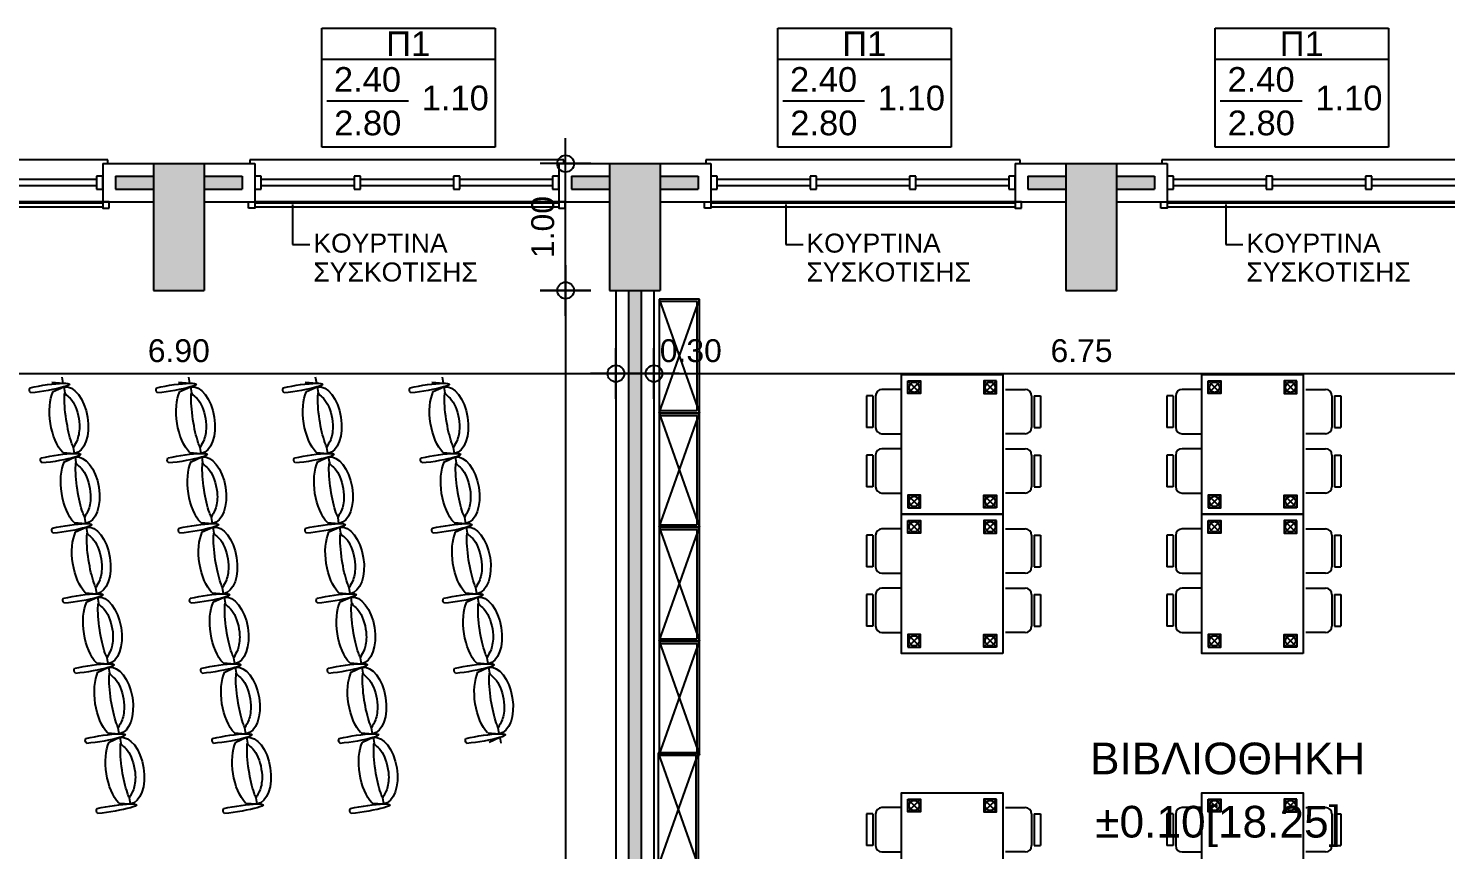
# Model space of a CAD drawing. Header units: metres. Extents: x -11 to 85, y -301 to 135.
# Drawn here: x 31.89 to 43.07, y -184.16 to -177.68 of the extents above; entities that cross this region are included whole.
import ezdxf

# ---------------------------------------------------------------- set-up
doc = ezdxf.new("R2010")
doc.units = ezdxf.units.M
doc.header["$LTSCALE"] = 0.036
doc.header["$PDMODE"] = 2
for name, color, linetype in [('arxitek isogeio', 252, 'Continuous'), ('DIMBLK', 252, 'Continuous'), ('Epipla', 252, 'Continuous'), ('Parathira', 252, 'Continuous')]:
    doc.layers.add(name, color=color, linetype=linetype)
doc.styles.add('COMU-N', font='arial.ttf')
doc.styles.get("Standard").update_dxf_attribs({"font": 'arial.ttf'})
doc.dimstyles.new('CADWDOT', dxfattribs={"dimscale": 0.1, "dimtxt": 1.8, "dimasz": 0.08, "dimexe": 2, "dimexo": 0, "dimgap": 0.09, "dimtad": 0, "dimrnd": 0.001, "dimzin": 0, "dimdsep": 46, "dimtxsty": 'Standard', "dimblk1": 'ARTDIM', "dimblk2": 'ARTDIM', "dimsah": 1, "dimcen": 0.09, "dimdle": 0.05, "dimse1": 1, "dimse2": 1, "dimadec": 0, "dimazin": 0, "dimtfac": 1, "dimtmove": 0, "dimatfit": 3, "dimldrblk": 'ARTDIM', "dimfxl": 2, "dimtvp": 0.9999, "dimtolj": 1, "dimtzin": 0, "dimarcsym": 0})

# ---------------------------------------------------------------- blocks, each defined once
blk = doc.blocks.new('A$C52D13D70')
at = {"layer": 'Parathira'}
for p, q in [((-0.33, 0.04), (-0.33, -2.44)), ((-0.3, 0.04), (-0.33, 0.04)), ((-0.1, 0), (-0.2, 0)), ((-0.2, 0), (-0.2, -0.05)), ((-0.1, -0.05), (-0.1, 0)), ((0, 0), (0, -2.4)), ((-0.2, -0.05), (-0.1, -0.05)), ((-0.175, -0.05), (-0.175, -0.783)), ((-0.125, -0.05), (-0.125, -0.783)), ((-0.1, -0.783), (-0.2, -0.783)), ((-0.2, -0.783), (-0.2, -0.833)), ((-0.2, -0.833), (-0.1, -0.833)), ((-0.175, -0.833), (-0.175, -1.567)), ((-0.125, -0.833), (-0.125, -1.567)), ((-0.1, -0.833), (-0.1, -0.783)), ((-0.1, -1.567), (-0.2, -1.567)), ((-0.2, -1.567), (-0.2, -1.617)), ((-0.2, -1.617), (-0.1, -1.617)), ((-0.175, -1.617), (-0.175, -2.35)), ((-0.125, -1.617), (-0.125, -2.35)), ((-0.1, -1.617), (-0.1, -1.567)), ((-0.33, -2.44), (-0.3, -2.44)), ((-0.1, -2.35), (-0.2, -2.35)), ((-0.2, -2.35), (-0.2, -2.4)), ((-0.2, -2.4), (-0.1, -2.4)), ((-0.1, -2.4), (-0.1, -2.35))]:
    blk.add_line(p, q, dxfattribs=at)
blk = doc.blocks.new('ARTDIM')
at = {"layer": 'DIMBLK'}
for p, q in [((0, -24.9975), (0, 24.9975)), ((-24.9975, 0), (24.9975, 0))]:
    blk.add_line(p, q, dxfattribs=at)
blk.add_circle((0, 0), 8.25, dxfattribs=at)
blk = doc.blocks.new('*D1308')
at = {"layer": 'arxitek isogeio', "color": 0, "lineweight": -2}
blk.add_line((29.632, -180.404), (36.516, -180.404), dxfattribs=at)
at = {"layer": 'Defpoints', "color": 0, "transparency": 16777216}
for p in [(29.624, -179.747), (36.524, -179.747), (36.524, -180.404)]:
    blk.add_point(p, dxfattribs=at)
at = {"layer": 'arxitek isogeio', "color": 0, "lineweight": -2, "xscale": 0.008, "yscale": 0.008, "zscale": 0.008, "rotation": 180}
blk.add_blockref('ARTDIM', (29.624, -180.404), dxfattribs=at)
at = {"layer": 'arxitek isogeio', "color": 0, "lineweight": -2, "xscale": 0.008, "yscale": 0.008, "zscale": 0.008}
blk.add_blockref('ARTDIM', (36.524, -180.404), dxfattribs=at)
at = {"layer": 'arxitek isogeio', "color": 0, "insert": (33.074, -180.224), "char_height": 0.18, "attachment_point": 5}
blk.add_mtext('\\A1;6.90', dxfattribs=at)
blk = doc.blocks.new('*D1309')
at = {"layer": 'arxitek isogeio', "color": 0, "lineweight": -2}
for p, q in [((36.532, -180.404), (36.816, -180.404)), ((36.824, -180.404), (37.398, -180.404))]:
    blk.add_line(p, q, dxfattribs=at)
at = {"layer": 'Defpoints', "color": 0, "transparency": 16777216}
for p in [(36.524, -179.747), (36.824, -179.747), (36.824, -180.404)]:
    blk.add_point(p, dxfattribs=at)
at = {"layer": 'arxitek isogeio', "color": 0, "lineweight": -2, "xscale": 0.008, "yscale": 0.008, "zscale": 0.008, "rotation": 180}
blk.add_blockref('ARTDIM', (36.524, -180.404), dxfattribs=at)
at = {"layer": 'arxitek isogeio', "color": 0, "lineweight": -2, "xscale": 0.008, "yscale": 0.008, "zscale": 0.008}
blk.add_blockref('ARTDIM', (36.824, -180.404), dxfattribs=at)
at = {"layer": 'arxitek isogeio', "color": 0, "insert": (37.115, -180.224), "char_height": 0.18, "attachment_point": 5}
blk.add_mtext('\\A1;0.30', dxfattribs=at)
blk = doc.blocks.new('*D1310')
at = {"layer": 'arxitek isogeio', "color": 0, "lineweight": -2}
blk.add_line((36.832, -180.404), (43.566, -180.404), dxfattribs=at)
at = {"layer": 'Defpoints', "color": 0, "transparency": 16777216}
for p in [(36.824, -179.747), (43.574, -179.747), (43.574, -180.404)]:
    blk.add_point(p, dxfattribs=at)
at = {"layer": 'arxitek isogeio', "color": 0, "lineweight": -2, "xscale": 0.008, "yscale": 0.008, "zscale": 0.008, "rotation": 180}
blk.add_blockref('ARTDIM', (36.824, -180.404), dxfattribs=at)
at = {"layer": 'arxitek isogeio', "color": 0, "lineweight": -2, "xscale": 0.008, "yscale": 0.008, "zscale": 0.008}
blk.add_blockref('ARTDIM', (43.574, -180.404), dxfattribs=at)
at = {"layer": 'arxitek isogeio', "color": 0, "insert": (40.199, -180.224), "char_height": 0.18, "attachment_point": 5}
blk.add_mtext('\\A1;6.75', dxfattribs=at)
blk = doc.blocks.new('*D1328')
at = {"layer": 'arxitek isogeio', "color": 0, "lineweight": -2}
blk.add_line((36.127, -179.739), (36.127, -178.755), dxfattribs=at)
at = {"layer": 'Defpoints', "color": 0, "transparency": 16777216}
for p in [(36.127, -178.747), (36.474, -178.747), (36.474, -179.747)]:
    blk.add_point(p, dxfattribs=at)
at = {"layer": 'arxitek isogeio', "color": 0, "lineweight": -2, "xscale": 0.008, "yscale": 0.008, "zscale": 0.008}
for p, rotation in [((36.127, -178.747), 90), ((36.127, -179.747), 270)]:
    blk.add_blockref('ARTDIM', p, dxfattribs=dict(at, rotation=rotation))
at = {"layer": 'arxitek isogeio', "color": 0, "insert": (35.947, -179.247), "char_height": 0.18, "attachment_point": 5, "rotation": 90}
blk.add_mtext('\\A1;1.00', dxfattribs=at)
blk = doc.blocks.new('*D1389')
at = {"layer": 'arxitek isogeio', "color": 0, "lineweight": -2}
blk.add_line((36.127, -179.755), (36.127, -189.539), dxfattribs=at)
at = {"layer": 'Defpoints', "color": 0, "transparency": 16777216}
for p in [(36.474, -179.747), (36.127, -189.547), (36.474, -189.547)]:
    blk.add_point(p, dxfattribs=at)
at = {"layer": 'arxitek isogeio', "color": 0, "lineweight": -2, "xscale": 0.008, "yscale": 0.008, "zscale": 0.008}
for p, rotation in [((36.127, -179.747), 90), ((36.127, -189.547), 270)]:
    blk.add_blockref('ARTDIM', p, dxfattribs=dict(at, rotation=rotation))
at = {"layer": 'arxitek isogeio', "color": 0, "insert": (35.947, -184.647), "char_height": 0.18, "attachment_point": 5, "rotation": 90}
blk.add_mtext('\\A1;9.80', dxfattribs=at)
blk = doc.blocks.new('tr.')
at = {"layer": 'Epipla'}
for p, q in [((41.355, 40.274, 0.67), (41.105, 40.274, 0.67)), ((41.823, 40.274, 0.67), (41.573, 40.274, 0.67)), ((42.455, 40.274, 0.67), (42.205, 40.274, 0.67)), ((42.923, 40.274, 0.67), (42.673, 40.274, 0.67)), ((41.355, 40.224, 0.67), (41.105, 40.224, 0.67)), ((41.355, 40.204, 0.67), (41.105, 40.204, 0.67)), ((41.823, 40.224, 0.67), (41.573, 40.224, 0.67)), ((41.823, 40.204, 0.67), (41.573, 40.204, 0.67)), ((42.455, 40.224, 0.67), (42.205, 40.224, 0.67)), ((42.455, 40.204, 0.67), (42.205, 40.204, 0.67)), ((42.923, 40.224, 0.67), (42.673, 40.224, 0.67)), ((42.923, 40.204, 0.67), (42.673, 40.204, 0.67)), ((41.055, 40.154, 0.67), (41.055, 39.999, 0.67)), ((41.405, 39.999, 0.67), (41.405, 40.154, 0.67)), ((41.523, 40.154, 0.67), (41.523, 39.999, 0.67)), ((41.873, 39.999, 0.67), (41.873, 40.154, 0.67)), ((42.155, 40.154, 0.67), (42.155, 39.999, 0.67)), ((42.505, 39.999, 0.67), (42.505, 40.154, 0.67)), ((42.623, 40.154, 0.67), (42.623, 39.999, 0.67)), ((42.973, 39.999, 0.67), (42.973, 40.154, 0.67)), ((41.04, 39.849), (40.94, 39.949)), ((41.04, 39.949), (40.94, 39.849)), ((41.84, 39.949), (41.94, 39.849)), ((41.84, 39.849), (41.94, 39.949)), ((42.14, 39.849), (42.04, 39.949)), ((42.14, 39.949), (42.04, 39.849)), ((42.94, 39.949), (43.04, 39.849)), ((42.94, 39.849), (43.04, 39.949)), ((41.04, 39.249), (40.94, 39.349)), ((41.04, 39.349), (40.94, 39.249)), ((41.84, 39.349), (41.94, 39.249)), ((41.84, 39.249), (41.94, 39.349)), ((42.14, 39.249), (42.04, 39.349)), ((42.14, 39.349), (42.04, 39.249)), ((42.94, 39.349), (43.04, 39.249)), ((42.94, 39.249), (43.04, 39.349)), ((41.055, 39.022, 0.67), (41.055, 39.177, 0.67)), ((41.405, 39.177, 0.67), (41.405, 39.022, 0.67)), ((41.523, 39.022, 0.67), (41.523, 39.177, 0.67)), ((41.873, 39.177, 0.67), (41.873, 39.022, 0.67)), ((42.155, 39.022, 0.67), (42.155, 39.177, 0.67)), ((42.505, 39.177, 0.67), (42.505, 39.022, 0.67)), ((42.623, 39.022, 0.67), (42.623, 39.177, 0.67)), ((42.973, 39.177, 0.67), (42.973, 39.022, 0.67)), ((41.355, 38.972, 0.67), (41.105, 38.972, 0.67)), ((41.355, 38.952, 0.67), (41.105, 38.952, 0.67)), ((41.823, 38.972, 0.67), (41.573, 38.972, 0.67)), ((41.823, 38.952, 0.67), (41.573, 38.952, 0.67)), ((42.455, 38.972, 0.67), (42.205, 38.972, 0.67)), ((42.455, 38.952, 0.67), (42.205, 38.952, 0.67)), ((42.923, 38.972, 0.67), (42.673, 38.972, 0.67)), ((42.923, 38.952, 0.67), (42.673, 38.952, 0.67)), ((41.355, 38.902, 0.67), (41.105, 38.902, 0.67)), ((41.823, 38.902, 0.67), (41.573, 38.902, 0.67)), ((42.455, 38.902, 0.67), (42.205, 38.902, 0.67)), ((42.923, 38.902, 0.67), (42.673, 38.902, 0.67))]:
    blk.add_line(p, q, dxfattribs=at)
at = {"layer": 'Epipla', "elevation": 0.67}
for points in [[(41.105, 40.224), (41.105, 40.274)], [(41.355, 40.224), (41.355, 40.274)], [(41.573, 40.224), (41.573, 40.274)], [(41.823, 40.224), (41.823, 40.274)], [(42.205, 40.224), (42.205, 40.274)], [(42.455, 40.224), (42.455, 40.274)], [(42.673, 40.224), (42.673, 40.274)], [(42.923, 40.224), (42.923, 40.274)], [(41.105, 38.952), (41.105, 38.902)], [(41.355, 38.952), (41.355, 38.902)], [(41.573, 38.952), (41.573, 38.902)], [(41.823, 38.952), (41.823, 38.902)], [(42.205, 38.952), (42.205, 38.902)], [(42.455, 38.952), (42.455, 38.902)], [(42.673, 38.952), (42.673, 38.902)], [(42.923, 38.952), (42.923, 38.902)]]:
    blk.add_lwpolyline(points, dxfattribs=at)
at = {"layer": 'Epipla'}
for points in [[(40.89, 39.199), (40.89, 39.999), (41.99, 39.999), (41.99, 39.199)], [(41.99, 39.199), (41.99, 39.999), (43.09, 39.999), (43.09, 39.199)]]:
    blk.add_lwpolyline(points, close=True, dxfattribs=at)
for points in [[(40.94, 39.949), (40.94, 39.849), (41.04, 39.849), (41.04, 39.949), (40.94, 39.949)], [(41.94, 39.949), (41.94, 39.849), (41.84, 39.849), (41.84, 39.949), (41.94, 39.949)], [(42.04, 39.949), (42.04, 39.849), (42.14, 39.849), (42.14, 39.949), (42.04, 39.949)], [(43.04, 39.949), (43.04, 39.849), (42.94, 39.849), (42.94, 39.949), (43.04, 39.949)], [(40.94, 39.249), (40.94, 39.349), (41.04, 39.349), (41.04, 39.249), (40.94, 39.249)], [(41.94, 39.249), (41.94, 39.349), (41.84, 39.349), (41.84, 39.249), (41.94, 39.249)], [(42.04, 39.249), (42.04, 39.349), (42.14, 39.349), (42.14, 39.249), (42.04, 39.249)], [(43.04, 39.249), (43.04, 39.349), (42.94, 39.349), (42.94, 39.249), (43.04, 39.249)]]:
    blk.add_lwpolyline(points, dxfattribs=at)
for centre in [(40.99, 39.899), (41.89, 39.899), (42.09, 39.899), (42.99, 39.899), (40.99, 39.299), (41.89, 39.299), (42.09, 39.299), (42.99, 39.299)]:
    blk.add_circle(centre, 0.04, dxfattribs=at)
for centre, start, end in [((41.105, 40.154, 0.67), 90, 180), ((41.355, 40.154, 0.67), 0, 90), ((41.573, 40.154, 0.67), 90, 180), ((41.823, 40.154, 0.67), 0, 90), ((42.205, 40.154, 0.67), 90, 180), ((42.455, 40.154, 0.67), 0, 90), ((42.673, 40.154, 0.67), 90, 180), ((42.923, 40.154, 0.67), 0, 90), ((41.105, 39.022, 0.67), 180, 270), ((41.355, 39.022, 0.67), 270, 0), ((41.573, 39.022, 0.67), 180, 270), ((41.823, 39.022, 0.67), 270, 0), ((42.205, 39.022, 0.67), 180, 270), ((42.455, 39.022, 0.67), 270, 0), ((42.673, 39.022, 0.67), 180, 270), ((42.923, 39.022, 0.67), 270, 0)]:
    blk.add_arc(centre, 0.05, start, end, dxfattribs=at)
blk = doc.blocks.new('b3')
at = {"layer": 'Epipla'}
for p, q in [((-23.079, 40.189), (-22.759, 41.089)), ((-23.079, 41.089), (-22.759, 40.189)), ((-22.759, 41.089), (-23.079, 41.089)), ((-23.079, 41.089), (-23.079, 40.189)), ((-22.779, 41.069), (-23.079, 41.069)), ((-22.779, 40.209), (-22.779, 41.069)), ((-22.759, 40.189), (-22.759, 41.089)), ((-23.079, 40.209), (-22.779, 40.209)), ((-23.079, 39.289), (-22.759, 40.189)), ((-23.079, 40.189), (-22.759, 39.289)), ((-22.759, 40.189), (-23.079, 40.189)), ((-23.079, 40.189), (-23.079, 39.289)), ((-23.079, 40.189), (-22.759, 40.189)), ((-22.779, 40.169), (-23.079, 40.169)), ((-22.779, 39.309), (-22.779, 40.169)), ((-22.759, 39.289), (-22.759, 40.189)), ((-23.079, 39.309), (-22.779, 39.309)), ((-23.079, 38.389), (-22.759, 39.289)), ((-23.079, 39.289), (-22.759, 38.389)), ((-22.759, 39.289), (-23.079, 39.289)), ((-23.079, 39.289), (-23.079, 38.389)), ((-23.079, 39.289), (-22.759, 39.289)), ((-22.779, 39.269), (-23.079, 39.269)), ((-22.779, 38.409), (-22.779, 39.269)), ((-22.759, 38.389), (-22.759, 39.289)), ((-23.079, 38.409), (-22.779, 38.409)), ((-23.079, 37.489), (-22.759, 38.389)), ((-23.079, 38.389), (-22.759, 37.489)), ((-22.759, 38.389), (-23.079, 38.389)), ((-23.079, 38.389), (-23.079, 37.489)), ((-23.079, 38.389), (-22.759, 38.389)), ((-22.759, 37.489), (-22.759, 38.389)), ((-22.779, 38.369), (-23.079, 38.369)), ((-22.779, 37.509), (-22.779, 38.369)), ((-23.079, 37.509), (-22.779, 37.509)), ((-23.079, 37.489), (-22.759, 37.489))]:
    blk.add_line(p, q, dxfattribs=at)
blk = doc.blocks.new('A$C4C174ED7')
at = {"layer": 'Epipla'}
for p, q in [((12.61, 3.05), (12.702, 3.057)), ((12.702, 3.057), (12.694, 3.009)), ((13.61, 3.05), (13.702, 3.057)), ((13.702, 3.057), (13.694, 3.009)), ((14.61, 3.05), (14.701, 3.057)), ((14.701, 3.057), (14.694, 3.009)), ((12.618, 2.531), (12.625, 2.578)), ((13.618, 2.531), (13.625, 2.578)), ((14.617, 2.531), (14.625, 2.578)), ((15.617, 2.531), (15.625, 2.578)), ((12.522, 2.497), (12.613, 2.504)), ((12.534, 2.569), (12.618, 2.531)), ((12.613, 2.504), (12.606, 2.456)), ((13.522, 2.497), (13.613, 2.504)), ((13.534, 2.569), (13.618, 2.531)), ((13.613, 2.504), (13.606, 2.456)), ((14.522, 2.497), (14.613, 2.504)), ((14.533, 2.569), (14.617, 2.531)), ((14.613, 2.504), (14.605, 2.456)), ((15.522, 2.497), (15.613, 2.504)), ((15.533, 2.569), (15.617, 2.531)), ((15.613, 2.504), (15.605, 2.456)), ((12.446, 2.016), (12.53, 1.978)), ((12.53, 1.978), (12.537, 2.025)), ((13.446, 2.016), (13.53, 1.978)), ((13.53, 1.978), (13.537, 2.025)), ((14.445, 2.016), (14.529, 1.978)), ((14.529, 1.978), (14.537, 2.025)), ((15.445, 2.016), (15.529, 1.978)), ((15.529, 1.978), (15.537, 2.025)), ((12.434, 1.944), (12.525, 1.951)), ((12.525, 1.951), (12.518, 1.903)), ((13.434, 1.944), (13.525, 1.951)), ((13.525, 1.951), (13.518, 1.903)), ((14.434, 1.944), (14.525, 1.951)), ((14.525, 1.951), (14.517, 1.903)), ((15.434, 1.944), (15.525, 1.951)), ((15.525, 1.951), (15.517, 1.903)), ((12.357, 1.463), (12.441, 1.425)), ((12.441, 1.425), (12.449, 1.472)), ((13.357, 1.463), (13.441, 1.425)), ((13.441, 1.425), (13.449, 1.472)), ((14.357, 1.463), (14.441, 1.425)), ((14.441, 1.425), (14.448, 1.472)), ((15.357, 1.463), (15.441, 1.425)), ((15.441, 1.425), (15.448, 1.472)), ((12.346, 1.391), (12.437, 1.398)), ((12.437, 1.398), (12.429, 1.35)), ((13.346, 1.391), (13.437, 1.398)), ((13.437, 1.398), (13.429, 1.35)), ((14.345, 1.391), (14.437, 1.398)), ((14.437, 1.398), (14.429, 1.35)), ((15.345, 1.391), (15.437, 1.398)), ((15.437, 1.398), (15.429, 1.35)), ((12.269, 0.91), (12.353, 0.872)), ((12.353, 0.872), (12.361, 0.919)), ((13.269, 0.91), (13.353, 0.872)), ((13.353, 0.872), (13.361, 0.919)), ((14.269, 0.91), (14.353, 0.872)), ((14.353, 0.872), (14.36, 0.919)), ((15.269, 0.91), (15.353, 0.872)), ((15.353, 0.872), (15.36, 0.919)), ((12.257, 0.837), (12.349, 0.844)), ((12.349, 0.844), (12.341, 0.796)), ((13.257, 0.837), (13.349, 0.844)), ((13.349, 0.844), (13.341, 0.796)), ((14.257, 0.837), (14.348, 0.844)), ((14.348, 0.844), (14.341, 0.796)), ((15.257, 0.837), (15.348, 0.844)), ((15.348, 0.844), (15.341, 0.796)), ((12.181, 0.356), (12.265, 0.318)), ((12.265, 0.318), (12.272, 0.365)), ((13.181, 0.356), (13.265, 0.318)), ((13.265, 0.318), (13.272, 0.365)), ((14.18, 0.356), (14.264, 0.318)), ((14.264, 0.318), (14.272, 0.365)), ((15.18, 0.356), (15.264, 0.318)), ((15.264, 0.318), (15.272, 0.365)), ((12.169, 0.284), (12.26, 0.291)), ((12.26, 0.291), (12.253, 0.243)), ((13.169, 0.284), (13.26, 0.291)), ((13.26, 0.291), (13.253, 0.243)), ((14.169, 0.284), (14.26, 0.291)), ((14.26, 0.291), (14.252, 0.243)), ((15.169, 0.284), (15.26, 0.291)), ((15.26, 0.291), (15.252, 0.243)), ((12.092, -0.197), (12.177, -0.235)), ((12.177, -0.235), (12.184, -0.188)), ((13.092, -0.197), (13.177, -0.235)), ((13.177, -0.235), (13.184, -0.188)), ((14.092, -0.197), (14.176, -0.235)), ((14.176, -0.235), (14.184, -0.188)), ((15.092, -0.197), (15.176, -0.235)), ((15.176, -0.235), (15.184, -0.188)), ((12.081, -0.271), (12.172, -0.264)), ((12.172, -0.264), (12.164, -0.311)), ((13.081, -0.271), (13.172, -0.264)), ((13.172, -0.264), (13.164, -0.311)), ((14.08, -0.271), (14.172, -0.264)), ((14.172, -0.264), (14.164, -0.311)), ((15.08, -0.271), (15.172, -0.264)), ((15.172, -0.264), (15.164, -0.311))]:
    blk.add_line(p, q, dxfattribs=at)
for points in [[(12.445, 3.132, 0.397593), (12.439, 3.092)], [(13.445, 3.132, 0.397593), (13.439, 3.092)], [(14.445, 3.132, 0.397593), (14.439, 3.092)], [(12.357, 2.579, 0.397593), (12.351, 2.539)], [(13.357, 2.579, 0.397593), (13.351, 2.539)], [(14.357, 2.579, 0.397593), (14.35, 2.539)], [(15.357, 2.579, 0.397593), (15.35, 2.539)], [(12.269, 2.026, 0.397593), (12.263, 1.986)], [(13.269, 2.026, 0.397593), (13.263, 1.986)], [(14.268, 2.026, 0.397593), (14.262, 1.986)], [(15.268, 2.026, 0.397593), (15.262, 1.986)], [(12.181, 1.473, 0.397593), (12.174, 1.433)], [(13.181, 1.473, 0.397593), (13.174, 1.433)], [(14.18, 1.473, 0.397593), (14.174, 1.433)], [(15.18, 1.473, 0.397593), (15.174, 1.433)], [(12.092, 0.92, 0.397593), (12.086, 0.88)], [(13.092, 0.92, 0.397593), (13.086, 0.88)], [(14.092, 0.92, 0.397593), (14.086, 0.88)], [(15.092, 0.92, 0.397593), (15.086, 0.88)], [(12.004, 0.366, 0.397593), (11.998, 0.326)], [(13.004, 0.366, 0.397593), (12.998, 0.326)], [(14.003, 0.366, 0.397593), (13.997, 0.326)], [(15.003, 0.366, 0.397593), (14.997, 0.326)], [(11.916, -0.187, 0.397593), (11.91, -0.227)], [(12.916, -0.187, 0.397593), (12.91, -0.227)], [(12.916, -0.187, 0.397593), (12.91, -0.227)], [(13.915, -0.187, 0.397593), (13.909, -0.227)], [(13.915, -0.187, 0.397593), (13.909, -0.227)], [(14.915, -0.187, 0.397593), (14.909, -0.227)], [(14.915, -0.187, 0.397593), (14.909, -0.227)]]:
    blk.add_lwpolyline(points, format="xyb", dxfattribs=at)
for centre, major_axis, ratio, start_param, end_param in [((12.546, 3.096), (-0.203, 0.032), 0.113529, 1.031877, 5.251545), ((12.66, 2.794), (0.046, 0.3), 0.493003, 0.628379, 2.49343), ((12.66, 2.794), (0.042, 0.263), 0.552275, 3.141593, 6.283185), ((13.546, 3.096), (-0.203, 0.032), 0.113529, 1.031877, 5.251545), ((13.66, 2.794), (0.046, 0.3), 0.493003, 0.628379, 2.49343), ((13.66, 2.794), (0.042, 0.263), 0.552275, 3.141593, 6.283185), ((14.546, 3.096), (-0.203, 0.032), 0.113529, 1.031877, 5.251545), ((14.659, 2.794), (0.046, 0.3), 0.493003, 0.628379, 2.49343), ((14.659, 2.794), (0.042, 0.263), 0.552275, 3.141593, 6.283185), ((12.458, 2.543), (-0.203, 0.032), 0.113529, 1.031877, 5.251545), ((13.458, 2.543), (-0.203, 0.032), 0.113529, 1.031877, 5.251545), ((14.458, 2.543), (-0.203, 0.032), 0.113529, 1.031877, 5.251545), ((15.458, 2.543), (-0.203, 0.032), 0.113529, 1.031877, 5.251545), ((12.572, 2.241), (0.046, 0.3), 0.493003, 0.628379, 2.49343), ((12.572, 2.241), (0.042, 0.263), 0.552275, 3.141593, 6.283185), ((13.572, 2.241), (0.046, 0.3), 0.493003, 0.628379, 2.49343), ((13.572, 2.241), (0.042, 0.263), 0.552275, 3.141593, 6.283185), ((14.571, 2.241), (0.046, 0.3), 0.493003, 0.628379, 2.49343), ((14.571, 2.241), (0.042, 0.263), 0.552275, 3.141593, 6.283185), ((15.571, 2.241), (0.046, 0.3), 0.493003, 0.628379, 2.49343), ((15.571, 2.241), (0.042, 0.263), 0.552275, 3.141593, 6.283185), ((12.37, 1.99), (-0.203, 0.032), 0.113529, 1.031877, 5.251545), ((13.37, 1.99), (-0.203, 0.032), 0.113529, 1.031877, 5.251545), ((14.369, 1.99), (-0.203, 0.032), 0.113529, 1.031877, 5.251545), ((15.369, 1.99), (-0.203, 0.032), 0.113529, 1.031877, 5.251545), ((12.483, 1.688), (0.046, 0.3), 0.493003, 0.628379, 2.49343), ((12.483, 1.688), (0.042, 0.263), 0.552275, 3.141593, 6.283185), ((13.483, 1.688), (0.046, 0.3), 0.493003, 0.628379, 2.49343), ((13.483, 1.688), (0.042, 0.263), 0.552275, 3.141593, 6.283185), ((14.483, 1.688), (0.046, 0.3), 0.493003, 0.628379, 2.49343), ((14.483, 1.688), (0.042, 0.263), 0.552275, 3.141593, 6.283185), ((15.483, 1.688), (0.046, 0.3), 0.493003, 0.628379, 2.49343), ((15.483, 1.688), (0.042, 0.263), 0.552275, 3.141593, 6.283185), ((12.282, 1.437), (-0.203, 0.032), 0.113529, 1.031877, 5.251545), ((13.282, 1.437), (-0.203, 0.032), 0.113529, 1.031877, 5.251545), ((14.281, 1.437), (-0.203, 0.032), 0.113529, 1.031877, 5.251545), ((15.281, 1.437), (-0.203, 0.032), 0.113529, 1.031877, 5.251545), ((12.395, 1.135), (0.046, 0.3), 0.493003, 0.628379, 2.49343), ((12.395, 1.135), (0.042, 0.263), 0.552275, 3.141593, 6.283185), ((13.395, 1.135), (0.046, 0.3), 0.493003, 0.628379, 2.49343), ((13.395, 1.135), (0.042, 0.263), 0.552275, 3.141593, 6.283185), ((14.395, 1.135), (0.046, 0.3), 0.493003, 0.628379, 2.49343), ((14.395, 1.135), (0.042, 0.263), 0.552275, 3.141593, 6.283185), ((15.395, 1.135), (0.046, 0.3), 0.493003, 0.628379, 2.49343), ((15.395, 1.135), (0.042, 0.263), 0.552275, 3.141593, 6.283185), ((12.193, 0.884), (-0.203, 0.032), 0.113529, 1.031877, 5.251545), ((13.193, 0.884), (-0.203, 0.032), 0.113529, 1.031877, 5.251545), ((14.193, 0.884), (-0.203, 0.032), 0.113529, 1.031877, 5.251545), ((15.193, 0.884), (-0.203, 0.032), 0.113529, 1.031877, 5.251545), ((12.307, 0.581), (0.046, 0.3), 0.493003, 0.628379, 2.49343), ((12.307, 0.581), (0.042, 0.263), 0.552275, 3.141593, 6.283185), ((13.307, 0.581), (0.046, 0.3), 0.493003, 0.628379, 2.49343), ((13.307, 0.581), (0.042, 0.263), 0.552275, 3.141593, 6.283185), ((14.306, 0.581), (0.046, 0.3), 0.493003, 0.628379, 2.49343), ((14.306, 0.581), (0.042, 0.263), 0.552275, 3.141593, 6.283185), ((15.306, 0.581), (0.046, 0.3), 0.493003, 0.628379, 2.49343), ((15.306, 0.581), (0.042, 0.263), 0.552275, 3.141593, 6.283185), ((12.105, 0.33), (-0.203, 0.032), 0.113529, 1.031877, 5.251545), ((13.105, 0.33), (-0.203, 0.032), 0.113529, 1.031877, 5.251545), ((14.105, 0.33), (-0.203, 0.032), 0.113529, 1.031877, 5.251545), ((15.105, 0.33), (-0.203, 0.032), 0.113529, 1.031877, 5.251545), ((12.218, 0.028), (0.046, 0.3), 0.493003, 0.628379, 2.49343), ((12.218, 0.028), (0.042, 0.263), 0.552275, 3.141593, 6.283185), ((13.218, 0.028), (0.046, 0.3), 0.493003, 0.628379, 2.49343), ((13.218, 0.028), (0.042, 0.263), 0.552275, 3.141593, 6.283185), ((14.218, 0.028), (0.046, 0.3), 0.493003, 0.628379, 2.49343), ((14.218, 0.028), (0.042, 0.263), 0.552275, 3.141593, 6.283185), ((15.218, 0.028), (0.046, 0.3), 0.493003, 0.628379, 2.49343), ((15.218, 0.028), (0.042, 0.263), 0.552275, 3.141593, 6.283185), ((12.017, -0.224), (-0.203, 0.032), 0.113529, 1.031877, 5.251545), ((13.017, -0.224), (-0.203, 0.032), 0.113529, 1.031877, 5.251545), ((14.016, -0.224), (-0.203, 0.032), 0.113529, 1.031877, 5.251545), ((15.016, -0.224), (-0.203, 0.032), 0.113529, 1.031877, 5.251545)]:
    blk.add_ellipse(centre, major_axis=major_axis, ratio=ratio, start_param=start_param, end_param=end_param, dxfattribs=at)
for points, knots in [([(12.694, 3.009), (12.69, 3), (12.684, 2.986), (12.663, 2.925), (12.647, 2.858), (12.625, 2.716), (12.62, 2.642), (12.624, 2.591), (12.625, 2.584), (12.625, 2.579)], [0.506584, 0.506584, 0.506584, 0.506584, 0.805592, 0.805592, 1.599086, 1.599086, 2.473163, 2.473163, 2.635992, 2.635992, 2.635992, 2.635992]), ([(12.625, 2.579), (12.625, 2.579), (12.636, 2.596), (12.66, 2.612), (12.676, 2.628), (12.717, 2.695), (12.737, 2.766), (12.743, 2.875), (12.736, 2.917), (12.714, 2.976), (12.702, 2.986), (12.694, 3.009), (12.694, 3.009), (12.694, 3.009)], [3.141593, 3.141593, 3.141593, 3.141593, 3.601272, 3.601272, 4.06095, 4.06095, 4.924473, 4.924473, 5.526258, 5.526258, 6.140896, 6.140896, 6.283185, 6.283185, 6.283185, 6.283185]), ([(13.694, 3.009), (13.69, 3), (13.684, 2.986), (13.663, 2.925), (13.647, 2.858), (13.625, 2.716), (13.62, 2.642), (13.624, 2.591), (13.625, 2.584), (13.625, 2.579)], [0.506584, 0.506584, 0.506584, 0.506584, 0.805592, 0.805592, 1.599086, 1.599086, 2.473163, 2.473163, 2.635992, 2.635992, 2.635992, 2.635992]), ([(13.625, 2.579), (13.625, 2.579), (13.636, 2.596), (13.66, 2.612), (13.676, 2.628), (13.717, 2.695), (13.737, 2.766), (13.743, 2.875), (13.736, 2.917), (13.714, 2.976), (13.702, 2.986), (13.694, 3.009), (13.694, 3.009), (13.694, 3.009)], [3.141593, 3.141593, 3.141593, 3.141593, 3.601272, 3.601272, 4.06095, 4.06095, 4.924473, 4.924473, 5.526258, 5.526258, 6.140896, 6.140896, 6.283185, 6.283185, 6.283185, 6.283185]), ([(14.694, 3.009), (14.689, 3), (14.683, 2.986), (14.662, 2.925), (14.646, 2.858), (14.625, 2.716), (14.62, 2.642), (14.623, 2.591), (14.624, 2.584), (14.625, 2.579)], [0.506584, 0.506584, 0.506584, 0.506584, 0.805592, 0.805592, 1.599086, 1.599086, 2.473163, 2.473163, 2.635992, 2.635992, 2.635992, 2.635992]), ([(14.625, 2.579), (14.625, 2.579), (14.636, 2.596), (14.66, 2.612), (14.676, 2.628), (14.716, 2.695), (14.737, 2.766), (14.742, 2.875), (14.735, 2.917), (14.714, 2.976), (14.702, 2.986), (14.694, 3.009), (14.694, 3.009), (14.694, 3.009)], [3.141593, 3.141593, 3.141593, 3.141593, 3.601272, 3.601272, 4.06095, 4.06095, 4.924473, 4.924473, 5.526258, 5.526258, 6.140896, 6.140896, 6.283185, 6.283185, 6.283185, 6.283185]), ([(12.606, 2.456), (12.601, 2.447), (12.595, 2.433), (12.574, 2.372), (12.559, 2.305), (12.537, 2.163), (12.532, 2.089), (12.536, 2.038), (12.536, 2.031), (12.537, 2.026)], [0.506584, 0.506584, 0.506584, 0.506584, 0.805592, 0.805592, 1.599086, 1.599086, 2.473163, 2.473163, 2.635992, 2.635992, 2.635992, 2.635992]), ([(12.537, 2.026), (12.537, 2.026), (12.548, 2.043), (12.572, 2.059), (12.588, 2.075), (12.629, 2.142), (12.649, 2.213), (12.654, 2.322), (12.647, 2.364), (12.626, 2.423), (12.614, 2.433), (12.606, 2.456), (12.606, 2.456), (12.606, 2.456)], [3.141593, 3.141593, 3.141593, 3.141593, 3.601272, 3.601272, 4.06095, 4.06095, 4.924473, 4.924473, 5.526258, 5.526258, 6.140896, 6.140896, 6.283185, 6.283185, 6.283185, 6.283185]), ([(13.606, 2.456), (13.601, 2.447), (13.595, 2.433), (13.574, 2.372), (13.559, 2.305), (13.537, 2.163), (13.532, 2.089), (13.536, 2.038), (13.536, 2.031), (13.537, 2.026)], [0.506584, 0.506584, 0.506584, 0.506584, 0.805592, 0.805592, 1.599086, 1.599086, 2.473163, 2.473163, 2.635992, 2.635992, 2.635992, 2.635992]), ([(13.537, 2.026), (13.537, 2.026), (13.548, 2.043), (13.572, 2.059), (13.588, 2.075), (13.629, 2.142), (13.649, 2.213), (13.654, 2.322), (13.647, 2.364), (13.626, 2.423), (13.614, 2.433), (13.606, 2.456), (13.606, 2.456), (13.606, 2.456)], [3.141593, 3.141593, 3.141593, 3.141593, 3.601272, 3.601272, 4.06095, 4.06095, 4.924473, 4.924473, 5.526258, 5.526258, 6.140896, 6.140896, 6.283185, 6.283185, 6.283185, 6.283185]), ([(14.605, 2.456), (14.601, 2.447), (14.595, 2.433), (14.574, 2.372), (14.558, 2.305), (14.536, 2.163), (14.532, 2.089), (14.535, 2.038), (14.536, 2.031), (14.537, 2.026)], [0.506584, 0.506584, 0.506584, 0.506584, 0.805592, 0.805592, 1.599086, 1.599086, 2.473163, 2.473163, 2.635992, 2.635992, 2.635992, 2.635992]), ([(14.537, 2.026), (14.537, 2.026), (14.548, 2.043), (14.571, 2.059), (14.587, 2.075), (14.628, 2.142), (14.649, 2.213), (14.654, 2.322), (14.647, 2.364), (14.625, 2.423), (14.613, 2.433), (14.605, 2.456), (14.605, 2.456), (14.605, 2.456)], [3.141593, 3.141593, 3.141593, 3.141593, 3.601272, 3.601272, 4.06095, 4.06095, 4.924473, 4.924473, 5.526258, 5.526258, 6.140896, 6.140896, 6.283185, 6.283185, 6.283185, 6.283185]), ([(15.605, 2.456), (15.601, 2.447), (15.595, 2.433), (15.574, 2.372), (15.558, 2.305), (15.536, 2.163), (15.532, 2.089), (15.535, 2.038), (15.536, 2.031), (15.537, 2.026)], [0.506584, 0.506584, 0.506584, 0.506584, 0.805592, 0.805592, 1.599086, 1.599086, 2.473163, 2.473163, 2.635992, 2.635992, 2.635992, 2.635992]), ([(15.537, 2.026), (15.537, 2.026), (15.548, 2.043), (15.571, 2.059), (15.587, 2.075), (15.628, 2.142), (15.649, 2.213), (15.654, 2.322), (15.647, 2.364), (15.625, 2.423), (15.613, 2.433), (15.605, 2.456), (15.605, 2.456), (15.605, 2.456)], [3.141593, 3.141593, 3.141593, 3.141593, 3.601272, 3.601272, 4.06095, 4.06095, 4.924473, 4.924473, 5.526258, 5.526258, 6.140896, 6.140896, 6.283185, 6.283185, 6.283185, 6.283185]), ([(12.518, 1.903), (12.513, 1.894), (12.507, 1.88), (12.486, 1.819), (12.47, 1.752), (12.449, 1.61), (12.444, 1.536), (12.447, 1.485), (12.448, 1.478), (12.449, 1.473)], [0.506584, 0.506584, 0.506584, 0.506584, 0.805592, 0.805592, 1.599086, 1.599086, 2.473163, 2.473163, 2.635992, 2.635992, 2.635992, 2.635992]), ([(12.449, 1.473), (12.449, 1.473), (12.46, 1.49), (12.484, 1.506), (12.5, 1.522), (12.54, 1.589), (12.561, 1.66), (12.566, 1.769), (12.559, 1.811), (12.538, 1.87), (12.526, 1.88), (12.518, 1.903), (12.518, 1.903), (12.518, 1.903)], [3.141593, 3.141593, 3.141593, 3.141593, 3.601272, 3.601272, 4.06095, 4.06095, 4.924473, 4.924473, 5.526258, 5.526258, 6.140896, 6.140896, 6.283185, 6.283185, 6.283185, 6.283185]), ([(13.518, 1.903), (13.513, 1.894), (13.507, 1.88), (13.486, 1.819), (13.47, 1.752), (13.449, 1.61), (13.444, 1.536), (13.447, 1.485), (13.448, 1.478), (13.449, 1.473)], [0.506584, 0.506584, 0.506584, 0.506584, 0.805592, 0.805592, 1.599086, 1.599086, 2.473163, 2.473163, 2.635992, 2.635992, 2.635992, 2.635992]), ([(13.449, 1.473), (13.449, 1.473), (13.46, 1.49), (13.484, 1.506), (13.5, 1.522), (13.54, 1.589), (13.561, 1.66), (13.566, 1.769), (13.559, 1.811), (13.538, 1.87), (13.526, 1.88), (13.518, 1.903), (13.518, 1.903), (13.518, 1.903)], [3.141593, 3.141593, 3.141593, 3.141593, 3.601272, 3.601272, 4.06095, 4.06095, 4.924473, 4.924473, 5.526258, 5.526258, 6.140896, 6.140896, 6.283185, 6.283185, 6.283185, 6.283185]), ([(14.517, 1.903), (14.513, 1.894), (14.507, 1.88), (14.486, 1.819), (14.47, 1.752), (14.448, 1.61), (14.443, 1.536), (14.447, 1.485), (14.448, 1.478), (14.449, 1.473)], [0.506584, 0.506584, 0.506584, 0.506584, 0.805592, 0.805592, 1.599086, 1.599086, 2.473163, 2.473163, 2.635992, 2.635992, 2.635992, 2.635992]), ([(14.449, 1.473), (14.449, 1.473), (14.46, 1.49), (14.483, 1.506), (14.499, 1.522), (14.54, 1.589), (14.561, 1.66), (14.566, 1.769), (14.559, 1.811), (14.537, 1.87), (14.525, 1.88), (14.517, 1.903), (14.517, 1.903), (14.517, 1.903)], [3.141593, 3.141593, 3.141593, 3.141593, 3.601272, 3.601272, 4.06095, 4.06095, 4.924473, 4.924473, 5.526258, 5.526258, 6.140896, 6.140896, 6.283185, 6.283185, 6.283185, 6.283185]), ([(15.517, 1.903), (15.513, 1.894), (15.507, 1.88), (15.486, 1.819), (15.47, 1.752), (15.448, 1.61), (15.443, 1.536), (15.447, 1.485), (15.448, 1.478), (15.449, 1.473)], [0.506584, 0.506584, 0.506584, 0.506584, 0.805592, 0.805592, 1.599086, 1.599086, 2.473163, 2.473163, 2.635992, 2.635992, 2.635992, 2.635992]), ([(15.449, 1.473), (15.449, 1.473), (15.46, 1.49), (15.483, 1.506), (15.499, 1.522), (15.54, 1.589), (15.561, 1.66), (15.566, 1.769), (15.559, 1.811), (15.537, 1.87), (15.525, 1.88), (15.517, 1.903), (15.517, 1.903), (15.517, 1.903)], [3.141593, 3.141593, 3.141593, 3.141593, 3.601272, 3.601272, 4.06095, 4.06095, 4.924473, 4.924473, 5.526258, 5.526258, 6.140896, 6.140896, 6.283185, 6.283185, 6.283185, 6.283185]), ([(12.429, 1.35), (12.425, 1.341), (12.419, 1.327), (12.398, 1.266), (12.382, 1.199), (12.36, 1.057), (12.356, 0.983), (12.359, 0.932), (12.36, 0.925), (12.361, 0.92)], [0.506584, 0.506584, 0.506584, 0.506584, 0.805592, 0.805592, 1.599086, 1.599086, 2.473163, 2.473163, 2.635992, 2.635992, 2.635992, 2.635992]), ([(12.361, 0.92), (12.361, 0.92), (12.372, 0.937), (12.395, 0.953), (12.411, 0.969), (12.452, 1.036), (12.473, 1.107), (12.478, 1.216), (12.471, 1.258), (12.449, 1.317), (12.437, 1.327), (12.429, 1.35), (12.429, 1.35), (12.429, 1.35)], [3.141593, 3.141593, 3.141593, 3.141593, 3.601272, 3.601272, 4.06095, 4.06095, 4.924473, 4.924473, 5.526258, 5.526258, 6.140896, 6.140896, 6.283185, 6.283185, 6.283185, 6.283185]), ([(13.429, 1.35), (13.425, 1.341), (13.419, 1.327), (13.398, 1.266), (13.382, 1.199), (13.36, 1.057), (13.356, 0.983), (13.359, 0.932), (13.36, 0.925), (13.361, 0.92)], [0.506584, 0.506584, 0.506584, 0.506584, 0.805592, 0.805592, 1.599086, 1.599086, 2.473163, 2.473163, 2.635992, 2.635992, 2.635992, 2.635992]), ([(13.361, 0.92), (13.361, 0.92), (13.372, 0.937), (13.395, 0.953), (13.411, 0.969), (13.452, 1.036), (13.473, 1.107), (13.478, 1.216), (13.471, 1.258), (13.449, 1.317), (13.437, 1.327), (13.429, 1.35), (13.429, 1.35), (13.429, 1.35)], [3.141593, 3.141593, 3.141593, 3.141593, 3.601272, 3.601272, 4.06095, 4.06095, 4.924473, 4.924473, 5.526258, 5.526258, 6.140896, 6.140896, 6.283185, 6.283185, 6.283185, 6.283185]), ([(14.429, 1.35), (14.424, 1.341), (14.419, 1.327), (14.397, 1.266), (14.382, 1.199), (14.36, 1.057), (14.355, 0.983), (14.359, 0.932), (14.359, 0.925), (14.36, 0.92)], [0.506584, 0.506584, 0.506584, 0.506584, 0.805592, 0.805592, 1.599086, 1.599086, 2.473163, 2.473163, 2.635992, 2.635992, 2.635992, 2.635992]), ([(14.36, 0.92), (14.36, 0.92), (14.371, 0.937), (14.395, 0.953), (14.411, 0.969), (14.452, 1.036), (14.472, 1.107), (14.478, 1.216), (14.47, 1.258), (14.449, 1.317), (14.437, 1.327), (14.429, 1.35), (14.429, 1.35), (14.429, 1.35)], [3.141593, 3.141593, 3.141593, 3.141593, 3.601272, 3.601272, 4.06095, 4.06095, 4.924473, 4.924473, 5.526258, 5.526258, 6.140896, 6.140896, 6.283185, 6.283185, 6.283185, 6.283185]), ([(15.429, 1.35), (15.424, 1.341), (15.419, 1.327), (15.397, 1.266), (15.382, 1.199), (15.36, 1.057), (15.355, 0.983), (15.359, 0.932), (15.359, 0.925), (15.36, 0.92)], [0.506584, 0.506584, 0.506584, 0.506584, 0.805592, 0.805592, 1.599086, 1.599086, 2.473163, 2.473163, 2.635992, 2.635992, 2.635992, 2.635992]), ([(15.36, 0.92), (15.36, 0.92), (15.371, 0.937), (15.395, 0.953), (15.411, 0.969), (15.452, 1.036), (15.472, 1.107), (15.478, 1.216), (15.47, 1.258), (15.449, 1.317), (15.437, 1.327), (15.429, 1.35), (15.429, 1.35), (15.429, 1.35)], [3.141593, 3.141593, 3.141593, 3.141593, 3.601272, 3.601272, 4.06095, 4.06095, 4.924473, 4.924473, 5.526258, 5.526258, 6.140896, 6.140896, 6.283185, 6.283185, 6.283185, 6.283185]), ([(12.341, 0.796), (12.336, 0.787), (12.331, 0.773), (12.31, 0.712), (12.294, 0.644), (12.272, 0.503), (12.267, 0.429), (12.271, 0.378), (12.271, 0.371), (12.272, 0.366)], [0.506584, 0.506584, 0.506584, 0.506584, 0.805592, 0.805592, 1.599086, 1.599086, 2.473163, 2.473163, 2.635992, 2.635992, 2.635992, 2.635992]), ([(12.272, 0.366), (12.272, 0.366), (12.283, 0.383), (12.307, 0.399), (12.323, 0.415), (12.364, 0.482), (12.384, 0.553), (12.39, 0.662), (12.382, 0.704), (12.361, 0.762), (12.349, 0.773), (12.341, 0.796), (12.341, 0.796), (12.341, 0.796)], [3.141593, 3.141593, 3.141593, 3.141593, 3.601272, 3.601272, 4.06095, 4.06095, 4.924473, 4.924473, 5.526258, 5.526258, 6.140896, 6.140896, 6.283185, 6.283185, 6.283185, 6.283185]), ([(13.341, 0.796), (13.336, 0.787), (13.331, 0.773), (13.31, 0.712), (13.294, 0.644), (13.272, 0.503), (13.267, 0.429), (13.271, 0.378), (13.271, 0.371), (13.272, 0.366)], [0.506584, 0.506584, 0.506584, 0.506584, 0.805592, 0.805592, 1.599086, 1.599086, 2.473163, 2.473163, 2.635992, 2.635992, 2.635992, 2.635992]), ([(13.272, 0.366), (13.272, 0.366), (13.283, 0.383), (13.307, 0.399), (13.323, 0.415), (13.364, 0.482), (13.384, 0.553), (13.39, 0.662), (13.382, 0.704), (13.361, 0.762), (13.349, 0.773), (13.341, 0.796), (13.341, 0.796), (13.341, 0.796)], [3.141593, 3.141593, 3.141593, 3.141593, 3.601272, 3.601272, 4.06095, 4.06095, 4.924473, 4.924473, 5.526258, 5.526258, 6.140896, 6.140896, 6.283185, 6.283185, 6.283185, 6.283185]), ([(14.341, 0.796), (14.336, 0.787), (14.33, 0.773), (14.309, 0.712), (14.293, 0.644), (14.272, 0.503), (14.267, 0.429), (14.27, 0.378), (14.271, 0.371), (14.272, 0.366)], [0.506584, 0.506584, 0.506584, 0.506584, 0.805592, 0.805592, 1.599086, 1.599086, 2.473163, 2.473163, 2.635992, 2.635992, 2.635992, 2.635992]), ([(14.272, 0.366), (14.272, 0.366), (14.283, 0.383), (14.307, 0.399), (14.322, 0.415), (14.363, 0.482), (14.384, 0.553), (14.389, 0.662), (14.382, 0.704), (14.361, 0.762), (14.348, 0.773), (14.341, 0.796), (14.341, 0.796), (14.341, 0.796)], [3.141593, 3.141593, 3.141593, 3.141593, 3.601272, 3.601272, 4.06095, 4.06095, 4.924473, 4.924473, 5.526258, 5.526258, 6.140896, 6.140896, 6.283185, 6.283185, 6.283185, 6.283185]), ([(15.341, 0.796), (15.336, 0.787), (15.33, 0.773), (15.309, 0.712), (15.293, 0.644), (15.272, 0.503), (15.267, 0.429), (15.27, 0.378), (15.271, 0.371), (15.272, 0.366)], [0.506584, 0.506584, 0.506584, 0.506584, 0.805592, 0.805592, 1.599086, 1.599086, 2.473163, 2.473163, 2.635992, 2.635992, 2.635992, 2.635992]), ([(15.272, 0.366), (15.272, 0.366), (15.283, 0.383), (15.307, 0.399), (15.322, 0.415), (15.363, 0.482), (15.384, 0.553), (15.389, 0.662), (15.382, 0.704), (15.361, 0.762), (15.348, 0.773), (15.341, 0.796), (15.341, 0.796), (15.341, 0.796)], [3.141593, 3.141593, 3.141593, 3.141593, 3.601272, 3.601272, 4.06095, 4.06095, 4.924473, 4.924473, 5.526258, 5.526258, 6.140896, 6.140896, 6.283185, 6.283185, 6.283185, 6.283185]), ([(12.253, 0.243), (12.248, 0.234), (12.242, 0.22), (12.221, 0.159), (12.206, 0.091), (12.184, -0.05), (12.179, -0.124), (12.182, -0.175), (12.183, -0.182), (12.184, -0.187)], [0.506584, 0.506584, 0.506584, 0.506584, 0.805592, 0.805592, 1.599086, 1.599086, 2.473163, 2.473163, 2.635992, 2.635992, 2.635992, 2.635992]), ([(12.184, -0.187), (12.184, -0.187), (12.195, -0.17), (12.219, -0.154), (12.235, -0.138), (12.276, -0.071), (12.296, 0), (12.301, 0.109), (12.294, 0.151), (12.273, 0.209), (12.261, 0.22), (12.253, 0.243), (12.253, 0.243), (12.253, 0.243)], [3.141593, 3.141593, 3.141593, 3.141593, 3.601272, 3.601272, 4.06095, 4.06095, 4.924473, 4.924473, 5.526258, 5.526258, 6.140896, 6.140896, 6.283185, 6.283185, 6.283185, 6.283185]), ([(13.253, 0.243), (13.248, 0.234), (13.242, 0.22), (13.221, 0.159), (13.206, 0.091), (13.184, -0.05), (13.179, -0.124), (13.182, -0.175), (13.183, -0.182), (13.184, -0.187)], [0.506584, 0.506584, 0.506584, 0.506584, 0.805592, 0.805592, 1.599086, 1.599086, 2.473163, 2.473163, 2.635992, 2.635992, 2.635992, 2.635992]), ([(13.184, -0.187), (13.184, -0.187), (13.195, -0.17), (13.219, -0.154), (13.235, -0.138), (13.276, -0.071), (13.296, 0), (13.301, 0.109), (13.294, 0.151), (13.273, 0.209), (13.261, 0.22), (13.253, 0.243), (13.253, 0.243), (13.253, 0.243)], [3.141593, 3.141593, 3.141593, 3.141593, 3.601272, 3.601272, 4.06095, 4.06095, 4.924473, 4.924473, 5.526258, 5.526258, 6.140896, 6.140896, 6.283185, 6.283185, 6.283185, 6.283185]), ([(14.252, 0.243), (14.248, 0.234), (14.242, 0.22), (14.221, 0.159), (14.205, 0.091), (14.183, -0.05), (14.179, -0.124), (14.182, -0.175), (14.183, -0.182), (14.184, -0.187)], [0.506584, 0.506584, 0.506584, 0.506584, 0.805592, 0.805592, 1.599086, 1.599086, 2.473163, 2.473163, 2.635992, 2.635992, 2.635992, 2.635992]), ([(14.184, -0.187), (14.184, -0.187), (14.195, -0.17), (14.218, -0.154), (14.234, -0.138), (14.275, -0.071), (14.296, 0), (14.301, 0.109), (14.294, 0.151), (14.272, 0.209), (14.26, 0.22), (14.252, 0.243), (14.252, 0.243), (14.252, 0.243)], [3.141593, 3.141593, 3.141593, 3.141593, 3.601272, 3.601272, 4.06095, 4.06095, 4.924473, 4.924473, 5.526258, 5.526258, 6.140896, 6.140896, 6.283185, 6.283185, 6.283185, 6.283185]), ([(15.252, 0.243), (15.248, 0.234), (15.242, 0.22), (15.221, 0.159), (15.205, 0.091), (15.183, -0.05), (15.179, -0.124), (15.182, -0.175), (15.183, -0.182), (15.184, -0.187)], [0.506584, 0.506584, 0.506584, 0.506584, 0.805592, 0.805592, 1.599086, 1.599086, 2.473163, 2.473163, 2.635992, 2.635992, 2.635992, 2.635992]), ([(15.184, -0.187), (15.184, -0.187), (15.195, -0.17), (15.218, -0.154), (15.234, -0.138), (15.275, -0.071), (15.296, 0), (15.301, 0.109), (15.294, 0.151), (15.272, 0.209), (15.26, 0.22), (15.252, 0.243), (15.252, 0.243), (15.252, 0.243)], [3.141593, 3.141593, 3.141593, 3.141593, 3.601272, 3.601272, 4.06095, 4.06095, 4.924473, 4.924473, 5.526258, 5.526258, 6.140896, 6.140896, 6.283185, 6.283185, 6.283185, 6.283185])]:
    blk.add_open_spline(points, degree=3, knots=knots, dxfattribs=at)
blk = doc.blocks.new('A$C074263FA')
at = {"layer": 'Epipla'}
for p, q in [((0.05, -0.01), (2.45, -0.01)), ((0.05, -0.04), (2.45, -0.04))]:
    blk.add_line(p, q, dxfattribs=at)
for points in [[(0, -0.05), (0, 0), (0.05, 0), (0.05, -0.05)], [(2.5, -0.05), (2.5, 0), (2.45, 0), (2.45, -0.05)]]:
    blk.add_lwpolyline(points, close=True, dxfattribs=at)

msp = doc.modelspace()

# ---------------------------------------------------------------- hatches: boundary and pattern name
at = {"layer": 'arxitek isogeio'}
for points in [[(33.274, -178.747), (32.874, -178.747), (32.874, -179.747), (33.274, -179.747)], [(36.474, -179.747), (36.874, -179.747), (36.874, -178.747), (36.474, -178.747)], [(40.474, -178.747), (40.074, -178.747), (40.074, -179.747), (40.474, -179.747)], [(32.874, -178.847), (32.574, -178.847), (32.574, -178.947), (32.874, -178.947)], [(33.574, -178.847), (33.274, -178.847), (33.274, -178.947), (33.574, -178.947)], [(36.474, -178.847), (36.174, -178.847), (36.174, -178.947), (36.474, -178.947)], [(37.174, -178.847), (36.874, -178.847), (36.874, -178.947), (37.174, -178.947)], [(40.074, -178.847), (39.774, -178.847), (39.774, -178.947), (40.074, -178.947)], [(40.774, -178.847), (40.474, -178.847), (40.474, -178.947), (40.774, -178.947)], [(36.724, -179.747), (36.624, -179.747), (36.624, -189.547), (36.724, -189.547)]]:
    msp.add_hatch(color=256, dxfattribs=at).paths.add_polyline_path(points)

# ---------------------------------------------------------------- linework, layer by layer
for p, q in [((34.202, -178.617), (34.202, -177.679)), ((34.202, -177.679), (35.57, -177.679)), ((35.57, -177.679), (35.57, -178.617)), ((37.802, -178.617), (37.802, -177.679)), ((37.802, -177.679), (39.17, -177.679)), ((39.17, -177.679), (39.17, -178.617)), ((41.255, -178.617), (41.255, -177.679)), ((41.255, -177.679), (42.623, -177.679)), ((42.623, -177.679), (42.623, -178.617)), ((35.57, -177.925), (34.202, -177.925)), ((39.17, -177.925), (37.802, -177.925)), ((42.623, -177.925), (41.255, -177.925)), ((34.241, -178.25), (34.887, -178.25)), ((37.841, -178.25), (38.487, -178.25)), ((41.294, -178.25), (41.94, -178.25)), ((35.57, -178.617), (34.202, -178.617)), ((39.17, -178.617), (37.802, -178.617)), ((42.623, -178.617), (41.255, -178.617)), ((32.474, -178.747), (32.474, -179.047)), ((32.474, -178.747), (32.874, -178.747)), ((32.874, -178.747), (33.274, -178.747)), ((32.874, -178.747), (32.874, -179.747)), ((33.274, -178.747), (33.274, -179.747)), ((33.274, -178.747), (33.674, -178.747)), ((33.674, -178.747), (33.674, -179.047)), ((36.074, -178.747), (36.074, -179.047)), ((36.074, -178.747), (36.474, -178.747)), ((36.474, -178.747), (36.474, -179.747)), ((36.474, -178.747), (36.874, -178.747)), ((36.874, -178.747), (36.874, -179.747)), ((36.874, -178.747), (37.274, -178.747)), ((37.274, -178.747), (37.274, -179.047)), ((39.674, -178.747), (39.674, -179.047)), ((39.674, -178.747), (40.074, -178.747)), ((40.074, -178.747), (40.474, -178.747)), ((40.074, -178.747), (40.074, -179.747)), ((40.474, -178.747), (40.474, -179.747)), ((40.474, -178.747), (40.874, -178.747)), ((40.874, -178.747), (40.874, -179.047)), ((32.574, -178.847), (32.874, -178.847)), ((32.574, -178.847), (32.574, -178.947)), ((33.274, -178.847), (33.574, -178.847)), ((33.574, -178.847), (33.574, -178.947)), ((36.174, -178.847), (36.474, -178.847)), ((36.174, -178.847), (36.174, -178.947)), ((36.874, -178.847), (37.174, -178.847)), ((37.174, -178.847), (37.174, -178.947)), ((39.774, -178.847), (40.074, -178.847)), ((39.774, -178.847), (39.774, -178.947)), ((40.474, -178.847), (40.774, -178.847)), ((40.774, -178.847), (40.774, -178.947)), ((32.574, -178.947), (32.874, -178.947)), ((33.274, -178.947), (33.574, -178.947)), ((36.174, -178.947), (36.474, -178.947)), ((36.874, -178.947), (37.174, -178.947)), ((39.774, -178.947), (40.074, -178.947)), ((40.474, -178.947), (40.774, -178.947)), ((32.474, -179.047), (32.874, -179.047)), ((33.274, -179.047), (33.674, -179.047)), ((33.972, -179.07), (33.972, -179.386)), ((36.074, -179.047), (36.474, -179.047)), ((36.874, -179.047), (37.274, -179.047)), ((37.865, -179.07), (37.865, -179.386)), ((39.674, -179.047), (40.074, -179.047)), ((40.474, -179.047), (40.874, -179.047)), ((41.337, -179.07), (41.337, -179.386)), ((33.972, -179.386), (34.108, -179.386)), ((37.865, -179.386), (38.001, -179.386)), ((41.337, -179.386), (41.473, -179.386)), ((32.874, -179.747), (33.274, -179.747)), ((36.474, -179.747), (36.874, -179.747)), ((36.524, -179.747), (36.524, -189.547)), ((36.624, -179.747), (36.624, -189.547)), ((36.724, -179.747), (36.724, -189.547)), ((36.824, -179.747), (36.824, -189.547)), ((40.074, -179.747), (40.474, -179.747))]:
    msp.add_line(p, q, dxfattribs=at)

# ---------------------------------------------------------------- block references
for name, p, rotation in [('A$C52D13D70', (32.474, -179.047), 270), ('A$C52D13D70', (36.074, -179.047), 270), ('A$C52D13D70', (39.674, -179.047), 270), ('A$C52D13D70', (43.274, -179.047), 270), ('tr.', (78.777, -223.502), 90), ('tr.', (81.147, -223.502), 90), ('tr.', (78.777, -226.802), 90), ('tr.', (81.147, -226.802), 90)]:
    msp.add_blockref(name, p, dxfattribs=dict(at, rotation=rotation))
for name, p in [('A$C074263FA', (30.024, -179.047)), ('A$C074263FA', (33.624, -179.047)), ('A$C074263FA', (37.224, -179.047)), ('A$C074263FA', (40.824, -179.047)), ('b3', (59.943, -220.905)), ('b3', (59.936, -224.485))]:
    msp.add_blockref(name, p, dxfattribs=at)
at = {"layer": 'arxitek isogeio', "xscale": -1, "rotation": 180}
msp.add_blockref('A$C4C174ED7', (19.99, -180.743), dxfattribs=at)

# ---------------------------------------------------------------- texts
at = {"layer": 'arxitek isogeio', "style": 'COMU-N'}
for s, height, p in [('Π1', 0.195, (34.71, -177.898)), ('Π1', 0.195, (38.31, -177.898)), ('Π1', 0.195, (41.763, -177.898)), ('2.40', 0.195, (34.298, -178.18)), ('2.40', 0.195, (37.898, -178.18)), ('2.40', 0.195, (41.351, -178.18)), ('1.10', 0.195, (34.991, -178.326)), ('1.10', 0.195, (38.591, -178.326)), ('1.10', 0.195, (42.044, -178.326)), ('2.80', 0.195, (34.3, -178.523)), ('2.80', 0.195, (37.9, -178.523)), ('2.80', 0.195, (41.353, -178.523)), ('ΚΟΥΡΤΙΝΑ', 0.15, (34.136, -179.449)), ('ΚΟΥΡΤΙΝΑ', 0.15, (38.028, -179.449)), ('ΚΟΥΡΤΙΝΑ', 0.15, (41.5, -179.449)), ('ΣΥΣΚΟΤΙΣΗΣ', 0.15, (34.136, -179.677)), ('ΣΥΣΚΟΤΙΣΗΣ', 0.15, (38.028, -179.677)), ('ΣΥΣΚΟΤΙΣΗΣ', 0.15, (41.5, -179.677)), ('ΒΙΒΛΙΟΘΗΚΗ', 0.25, (40.266, -183.566))]:
    msp.add_text(s, height=height, dxfattribs=at).set_placement(p)
msp.add_attdef('±0.10[18.25]', (40.307, -184.065), '±0.00', height=0.25, dxfattribs=at)

# ---------------------------------------------------------------- dimensions: what is measured, and where the dimension line sits
at = {"layer": 'arxitek isogeio'}
for base, p2, picture, middle in [((36.127, -178.747), (36.474, -178.747), '*D1328', (35.947, -179.247)), ((36.127, -189.547), (36.474, -189.547), '*D1389', (35.947, -184.647))]:
    dim = msp.add_linear_dim(base=base, p1=(36.474, -179.747), p2=p2, angle=90, dimstyle='CADWDOT', dxfattribs=at)
    dim.commit()
    dim.dimension.update_dxf_attribs({"geometry": picture, "text_midpoint": middle})
for base, p1, p2, picture, middle in [((36.524, -180.404), (29.624, -179.747), (36.524, -179.747), '*D1308', (33.074, -180.224)), ((36.824, -180.404), (36.524, -179.747), (36.824, -179.747), '*D1309', (37.115, -180.224)), ((43.574, -180.404), (36.824, -179.747), (43.574, -179.747), '*D1310', (40.199, -180.224))]:
    dim = msp.add_linear_dim(base=base, p1=p1, p2=p2, dimstyle='CADWDOT', dxfattribs=at)
    dim.commit()
    dim.dimension.update_dxf_attribs({"geometry": picture, "text_midpoint": middle})

doc.saveas('drawing.dxf')
